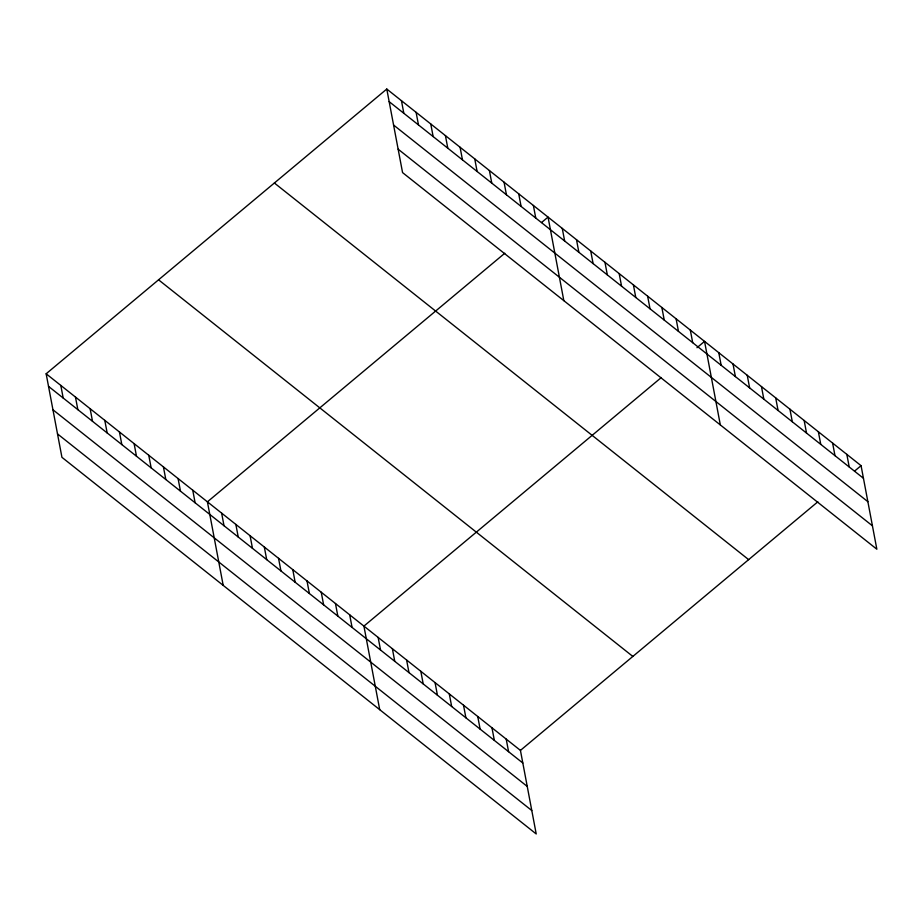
<?xml version="1.0" encoding="UTF-8"?>
<svg xmlns="http://www.w3.org/2000/svg" width="923" height="923" viewBox="0 0 923 923"><rect width="100%" height="100%" fill="white"/><g stroke="black" fill="none" stroke-linecap="round" stroke-linejoin="round"><path stroke-width="1.38" d="M46.15 373.78L520.434 750.399L536.217 833.954L61.933 457.323L46.15 373.78L386.783 89.046L861.067 465.677L876.85 549.22L402.566 172.601L386.783 89.046M504.8 253.237L207.41 501.835L223.193 585.378M541.547 222.524L548.043 217.101L563.826 300.644M661.318 377.53L363.916 626.117L379.711 709.672M696.98 347.706L704.549 341.383L720.332 424.938M520.434 750.399L817.824 501.812M854.583 471.099L861.067 465.677M389.16 101.645L863.443 478.276M393.59 125.055L867.862 501.685M398.148 149.18L872.431 525.81M274.373 183.008L748.657 559.638M158.56 279.819L632.843 656.438M48.527 386.379L522.81 763.009M52.957 409.789L527.241 786.419M57.514 433.914L531.798 810.544M846.829 454.37L849.218 466.969M832.604 443.075L834.992 455.674M818.378 431.779L820.755 444.378M804.152 420.473L806.529 433.083M789.926 409.177L792.303 421.776M775.689 397.882L778.077 410.481M761.463 386.587L763.84 399.186M747.238 375.28L749.614 387.879M733.012 363.985L735.389 376.584M718.775 352.69L721.163 365.289M690.323 330.088L692.7 342.687M676.098 318.793L678.474 331.392M661.86 307.486L664.248 320.085M647.634 296.191L650.023 308.79M633.409 284.895L635.785 297.494M619.183 273.589L621.56 286.188M604.957 262.294L607.334 274.892M590.72 250.998L593.108 263.597M576.494 239.692L578.871 252.302M562.269 228.396L564.645 240.995M533.379 205.46L535.755 218.059M518.714 193.818L521.103 206.417M504.062 182.177L506.439 194.776M489.398 170.536L491.774 183.135M474.745 158.894L477.122 171.493M460.081 147.253L462.458 159.852M445.417 135.612L447.805 148.211M430.764 123.97L433.141 136.569M416.1 112.329L418.477 124.928M401.447 100.688L403.824 113.287M506.208 739.104L508.585 751.703M491.971 727.809L494.359 740.408M477.745 716.513L480.122 729.112M463.519 705.207L465.896 717.806M449.293 693.911L451.67 706.51M435.056 682.616L437.444 695.215M420.83 671.309L423.207 683.908M406.605 660.014L408.981 672.613M392.379 648.719L394.756 661.318M378.142 637.412L380.53 650.011M349.69 614.822L352.067 627.421M335.464 603.515L337.841 616.114M321.239 592.22L323.615 604.819M307.001 580.925L309.39 593.524M292.776 569.618L295.152 582.228M278.55 558.323L280.927 570.922M264.324 547.027L266.701 559.626M250.087 535.732L252.475 548.331M235.861 524.426L238.238 537.024M221.635 513.13L224.012 525.729M192.745 490.194L195.122 502.793M178.081 478.552L180.47 491.151M163.429 466.911L165.805 479.51M148.765 455.27L151.153 467.869M134.112 443.628L136.489 456.227M119.448 431.987L121.824 444.586M104.784 420.346L107.172 432.945M90.131 408.704L92.508 421.303M75.467 397.063L77.855 409.662M60.814 385.422L63.191 398.021"/></g></svg>
